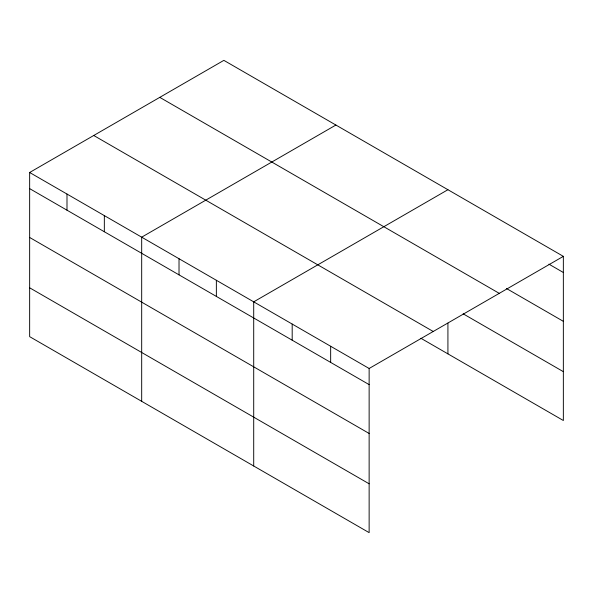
<?xml version="1.0" encoding="UTF-8"?>
<svg xmlns="http://www.w3.org/2000/svg" width="593" height="593" viewBox="0 0 593 593"><rect width="100%" height="100%" fill="white"/><g stroke="black" fill="none" stroke-linecap="round" stroke-linejoin="round"><path stroke-width="0.89" d="M29.65 172.489L369.135 368.483L369.135 532.64L29.65 336.646L29.65 172.489L223.865 60.36L563.35 256.354L563.35 420.511L420.911 338.277M335.897 125.034L141.683 237.17L141.683 401.32M447.923 189.716L253.708 301.844L253.708 466.002M369.135 368.483L563.35 256.354M548.925 264.159L563.35 272.491M506.437 288.48L563.35 321.339M159.776 97.363L499.262 293.357M463.155 313.816L563.35 371.663M93.738 135.486L433.224 331.48M29.65 188.626L369.135 384.62M29.65 237.467L369.135 433.468M29.65 287.798L369.135 483.799M447.923 323.118L447.923 353.873M330.657 346.275L330.657 362.405M292.186 324.06L292.186 340.197M216.363 280.289L216.363 296.418M179.019 258.726L179.019 274.863M104.338 215.607L104.338 231.744M66.994 194.044L66.994 210.181"/></g></svg>
